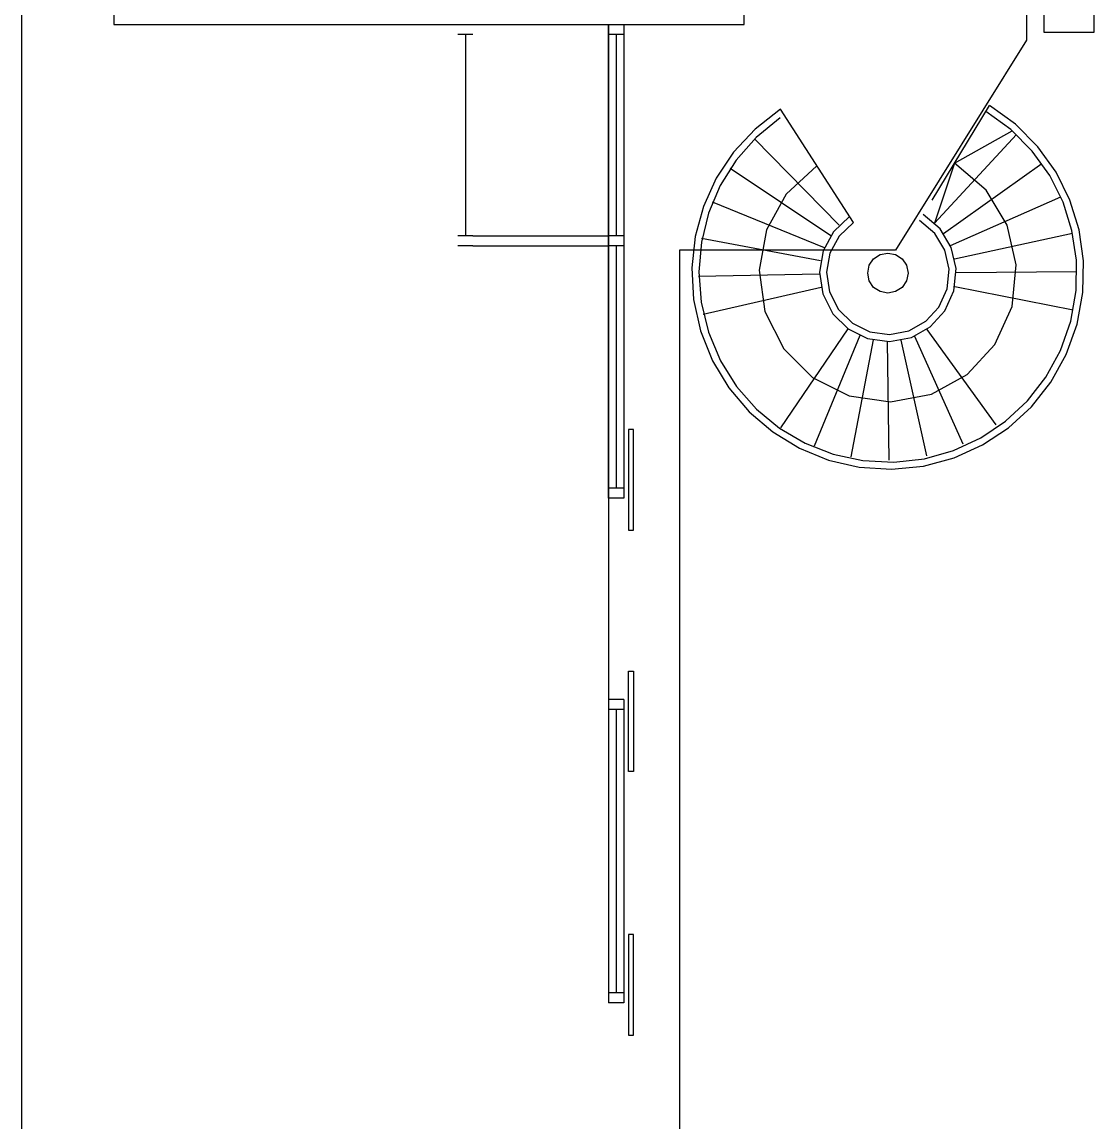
# Model space of a CAD drawing. Header units: metres. Extents: x 2 to 323, y -2 to 254.
# Drawn here: x 66.88 to 77.55, y 71.52 to 82.46 of the extents above; entities that cross this region are included whole.
import ezdxf

# ---------------------------------------------------------------- set-up
doc = ezdxf.new("R2010")
doc.units = ezdxf.units.M
doc.layers.add('REFERENCIA', color=7, linetype='Continuous')

msp = doc.modelspace()

# ---------------------------------------------------------------- linework, layer by layer
at = {"layer": 'REFERENCIA'}
for p, q in [((66.883, 45.561), (66.883, 119.575)), ((67.796, 82.586), (67.796, 82.436)), ((67.796, 82.586), (67.796, 82.436)), ((74.066, 82.436), (74.066, 82.586)), ((74.066, 82.436), (74.066, 82.586)), ((67.796, 82.436), (74.066, 82.436)), ((67.796, 82.436), (74.066, 82.436)), ((72.718, 82.436), (72.718, 80.236)), ((72.718, 82.436), (72.718, 75.236)), ((72.718, 77.726), (72.718, 82.436)), ((72.718, 82.436), (72.718, 80.236)), ((72.718, 82.436), (72.718, 75.236)), ((72.718, 77.726), (72.718, 82.436)), ((72.868, 82.436), (72.868, 80.236)), ((72.868, 82.436), (72.868, 79.236)), ((72.868, 82.436), (72.868, 80.236)), ((72.868, 82.436), (72.868, 79.236)), ((71.368, 82.336), (71.218, 82.336)), ((71.368, 82.336), (71.218, 82.336)), ((71.293, 82.336), (71.293, 80.336)), ((71.293, 82.336), (71.293, 80.336)), ((72.868, 82.336), (72.718, 82.336)), ((72.868, 82.336), (72.718, 82.336)), ((72.868, 82.336), (72.718, 82.336)), ((72.868, 82.336), (72.718, 82.336)), ((72.793, 82.336), (72.793, 80.336)), ((72.793, 82.336), (72.793, 80.336)), ((72.793, 82.336), (72.793, 80.336)), ((72.793, 82.336), (72.793, 80.336)), ((75.153, 80.469), (74.427, 81.595)), ((75.153, 80.469), (74.427, 81.595)), ((75.936, 80.691), (76.505, 81.632)), ((75.936, 80.691), (76.505, 81.632)), ((76.158, 81.059), (76.733, 81.379)), ((76.158, 81.059), (76.733, 81.379)), ((75.011, 80.441), (74.17, 81.298)), ((75.011, 80.441), (74.17, 81.298)), ((75.958, 80.462), (76.774, 81.342)), ((75.958, 80.462), (76.774, 81.342)), ((76.158, 81.059), (75.958, 80.462)), ((76.158, 81.059), (75.958, 80.462)), ((76.049, 80.359), (77.026, 81.055)), ((76.049, 80.359), (77.026, 81.055)), ((74.927, 80.336), (73.928, 81.006)), ((74.927, 80.336), (73.928, 81.006)), ((76.118, 80.239), (77.215, 80.723)), ((76.118, 80.239), (77.215, 80.723)), ((74.864, 80.217), (73.75, 80.671)), ((74.864, 80.217), (73.75, 80.671)), ((71.368, 80.336), (71.218, 80.336)), ((71.368, 80.336), (71.218, 80.336)), ((71.368, 80.336), (72.718, 80.336)), ((71.368, 80.336), (72.718, 80.336)), ((72.868, 80.336), (72.718, 80.336)), ((72.868, 80.336), (72.718, 80.336)), ((72.868, 80.336), (72.718, 80.336)), ((72.868, 80.336), (72.718, 80.336)), ((72.868, 80.336), (72.718, 80.336)), ((72.868, 80.336), (72.718, 80.336)), ((72.868, 80.336), (72.718, 80.336)), ((72.868, 80.336), (72.718, 80.336)), ((74.827, 80.088), (73.643, 80.308)), ((74.827, 80.088), (73.643, 80.308)), ((76.16, 80.107), (77.333, 80.36)), ((76.16, 80.107), (77.333, 80.36)), ((71.368, 80.236), (71.218, 80.236)), ((71.368, 80.236), (71.218, 80.236)), ((71.368, 80.236), (72.718, 80.236)), ((71.368, 80.236), (72.718, 80.236)), ((72.868, 80.236), (72.718, 80.236)), ((72.868, 80.236), (72.718, 80.236)), ((72.868, 80.236), (72.718, 80.236)), ((72.868, 80.236), (72.718, 80.236)), ((72.868, 80.236), (72.718, 80.236)), ((72.868, 80.236), (72.718, 80.236)), ((72.868, 80.236), (72.718, 80.236)), ((72.868, 80.236), (72.718, 80.236)), ((72.793, 80.236), (72.793, 79.336)), ((72.793, 80.236), (72.793, 79.336)), ((74.816, 79.954), (73.612, 79.93)), ((74.816, 79.954), (73.612, 79.93)), ((76.176, 79.97), (77.376, 79.98)), ((76.176, 79.97), (77.376, 79.98)), ((74.831, 79.821), (73.658, 79.554)), ((74.831, 79.821), (73.658, 79.554)), ((76.163, 79.832), (77.34, 79.6)), ((76.163, 79.832), (77.34, 79.6)), ((72.793, 79.626), (72.793, 77.826)), ((72.793, 79.626), (72.793, 77.826)), ((72.868, 79.726), (72.868, 77.726)), ((72.868, 79.726), (72.868, 77.726)), ((75.099, 79.411), (74.429, 78.425)), ((75.099, 79.411), (74.429, 78.425)), ((75.883, 79.405), (76.568, 78.455)), ((75.883, 79.405), (76.568, 78.455)), ((75.218, 79.343), (74.763, 78.245)), ((75.218, 79.343), (74.763, 78.245)), ((75.349, 79.3), (75.126, 78.136)), ((75.349, 79.3), (75.126, 78.136)), ((75.625, 79.296), (75.88, 78.147)), ((75.625, 79.296), (75.88, 78.147)), ((75.76, 79.337), (76.24, 78.266)), ((75.76, 79.337), (76.24, 78.266)), ((75.487, 79.284), (75.504, 78.103)), ((75.487, 79.284), (75.504, 78.103)), ((72.868, 77.826), (72.718, 77.826)), ((72.868, 77.826), (72.718, 77.826)), ((72.868, 77.726), (72.718, 77.726)), ((72.868, 77.726), (72.718, 77.726)), ((72.718, 75.726), (72.718, 72.708)), ((72.868, 75.726), (72.718, 75.726)), ((72.718, 75.726), (72.718, 72.708)), ((72.868, 75.726), (72.718, 75.726)), ((72.868, 75.726), (72.868, 72.708)), ((72.868, 75.726), (72.868, 72.708)), ((72.868, 75.626), (72.718, 75.626)), ((72.868, 75.626), (72.718, 75.626)), ((72.793, 75.626), (72.793, 72.808)), ((72.793, 75.626), (72.793, 72.808)), ((72.868, 72.808), (72.718, 72.808)), ((72.868, 72.808), (72.718, 72.808)), ((72.868, 72.708), (72.718, 72.708)), ((72.868, 72.708), (72.718, 72.708))]:
    msp.add_line(p, q, dxfattribs=at)
for points in [[(76.874, 127.131), (76.874, 82.281), (75.572, 80.191), (73.424, 80.191), (73.424, 67.661), (76.824, 67.661), (76.824, 37.361)], [(74.427, 81.595), (74.174, 81.397), (73.96, 81.166), (73.789, 80.907), (73.661, 80.625), (73.58, 80.327), (73.546, 80.017), (73.563, 79.703), (73.632, 79.389), (73.752, 79.091), (73.915, 78.822), (74.116, 78.585), (74.352, 78.385), (74.616, 78.224), (74.904, 78.106), (75.21, 78.035), (75.531, 78.014), (75.85, 78.046), (76.154, 78.128), (76.437, 78.256), (76.696, 78.427), (76.924, 78.636), (77.117, 78.88), (77.27, 79.155), (77.379, 79.457), (77.436, 79.773), (77.442, 80.087), (77.397, 80.395), (77.305, 80.691), (77.168, 80.968), (76.987, 81.221), (76.765, 81.444), (76.505, 81.632)], [(74.427, 81.595), (74.174, 81.397), (73.96, 81.166), (73.789, 80.907), (73.661, 80.625), (73.58, 80.327), (73.546, 80.017), (73.563, 79.703), (73.632, 79.389), (73.752, 79.091), (73.915, 78.822), (74.116, 78.585), (74.352, 78.385), (74.616, 78.224), (74.904, 78.106), (75.21, 78.035), (75.531, 78.014), (75.85, 78.046), (76.154, 78.128), (76.437, 78.256), (76.696, 78.427), (76.924, 78.636), (77.117, 78.88), (77.27, 79.155), (77.379, 79.457), (77.436, 79.773), (77.442, 80.087), (77.397, 80.395), (77.305, 80.691), (77.168, 80.968), (76.987, 81.221), (76.765, 81.444), (76.505, 81.632)], [(74.425, 81.509), (74.187, 81.314), (73.988, 81.087), (73.829, 80.834), (73.713, 80.561), (73.641, 80.273), (73.615, 79.976), (73.638, 79.675), (73.71, 79.376), (73.83, 79.092), (73.991, 78.836), (74.188, 78.613), (74.417, 78.424), (74.673, 78.273), (74.951, 78.164), (75.246, 78.1), (75.554, 78.085), (75.86, 78.119), (76.15, 78.201), (76.421, 78.327), (76.667, 78.493), (76.884, 78.696), (77.067, 78.931), (77.212, 79.196), (77.314, 79.487), (77.368, 79.79), (77.371, 80.092), (77.327, 80.387), (77.238, 80.67), (77.105, 80.935), (76.931, 81.178), (76.718, 81.392), (76.469, 81.572)], [(74.425, 81.509), (74.187, 81.314), (73.988, 81.087), (73.829, 80.834), (73.713, 80.561), (73.641, 80.273), (73.615, 79.976), (73.638, 79.675), (73.71, 79.376), (73.83, 79.092), (73.991, 78.836), (74.188, 78.613), (74.417, 78.424), (74.673, 78.273), (74.951, 78.164), (75.246, 78.1), (75.554, 78.085), (75.86, 78.119), (76.15, 78.201), (76.421, 78.327), (76.667, 78.493), (76.884, 78.696), (77.067, 78.931), (77.212, 79.196), (77.314, 79.487), (77.368, 79.79), (77.371, 80.092), (77.327, 80.387), (77.238, 80.67), (77.105, 80.935), (76.931, 81.178), (76.718, 81.392), (76.469, 81.572)], [(74.79, 81.032), (74.485, 80.75), (74.29, 80.394), (74.216, 79.995), (74.273, 79.583), (74.46, 79.212), (74.747, 78.925), (75.11, 78.743), (75.521, 78.684), (75.93, 78.76), (76.285, 78.956), (76.561, 79.253), (76.732, 79.632), (76.773, 80.046), (76.683, 80.441), (76.474, 80.789), (76.158, 81.059)], [(74.79, 81.032), (74.485, 80.75), (74.29, 80.394), (74.216, 79.995), (74.273, 79.583), (74.46, 79.212), (74.747, 78.925), (75.11, 78.743), (75.521, 78.684), (75.93, 78.76), (76.285, 78.956), (76.561, 79.253), (76.732, 79.632), (76.773, 80.046), (76.683, 80.441), (76.474, 80.789), (76.158, 81.059)], [(75.115, 80.528), (74.955, 80.376), (74.853, 80.187), (74.816, 79.975), (74.848, 79.757), (74.948, 79.561), (75.101, 79.41), (75.294, 79.314), (75.512, 79.284), (75.729, 79.325), (75.917, 79.43), (76.062, 79.588), (76.153, 79.789), (76.174, 80.009), (76.126, 80.218), (76.015, 80.403), (75.848, 80.546)], [(75.115, 80.528), (74.955, 80.376), (74.853, 80.187), (74.816, 79.975), (74.848, 79.757), (74.948, 79.561), (75.101, 79.41), (75.294, 79.314), (75.512, 79.284), (75.729, 79.325), (75.917, 79.43), (76.062, 79.588), (76.153, 79.789), (76.174, 80.009), (76.126, 80.218), (76.015, 80.403), (75.848, 80.546)], [(75.153, 80.469), (75.01, 80.333), (74.919, 80.163), (74.886, 79.973), (74.915, 79.777), (75.005, 79.601), (75.143, 79.466), (75.316, 79.381), (75.511, 79.354), (75.705, 79.391), (75.874, 79.485), (76.004, 79.627), (76.085, 79.808), (76.104, 80.004), (76.061, 80.192), (75.962, 80.357), (75.811, 80.486)], [(75.153, 80.469), (75.01, 80.333), (74.919, 80.163), (74.886, 79.973), (74.915, 79.777), (75.005, 79.601), (75.143, 79.466), (75.316, 79.381), (75.511, 79.354), (75.705, 79.391), (75.874, 79.485), (76.004, 79.627), (76.085, 79.808), (76.104, 80.004), (76.061, 80.192), (75.962, 80.357), (75.811, 80.486)]]:
    msp.add_lwpolyline(points, dxfattribs=at)
for points in [[(77.046, 82.361), (77.546, 82.361), (77.546, 82.761), (77.046, 82.761), (77.046, 82.361)], [(77.046, 82.361), (77.546, 82.361), (77.546, 82.761), (77.046, 82.761), (77.046, 82.361)], [(77.046, 82.361), (77.546, 82.361), (77.546, 82.761), (77.046, 82.761), (77.046, 82.361)], [(77.046, 82.361), (77.546, 82.361), (77.546, 82.761), (77.046, 82.761), (77.046, 82.361)], [(75.696, 79.964), (75.68, 79.886), (75.637, 79.822), (75.573, 79.78), (75.496, 79.764), (75.418, 79.78), (75.354, 79.822), (75.311, 79.886), (75.296, 79.964), (75.311, 80.042), (75.354, 80.105), (75.418, 80.148), (75.496, 80.164), (75.573, 80.148), (75.637, 80.105), (75.68, 80.042), (75.696, 79.964)], [(75.696, 79.964), (75.68, 79.886), (75.637, 79.822), (75.573, 79.78), (75.496, 79.764), (75.418, 79.78), (75.354, 79.822), (75.311, 79.886), (75.296, 79.964), (75.311, 80.042), (75.354, 80.105), (75.418, 80.148), (75.496, 80.164), (75.573, 80.148), (75.637, 80.105), (75.68, 80.042), (75.696, 79.964)], [(75.696, 79.964), (75.68, 79.886), (75.637, 79.822), (75.573, 79.78), (75.496, 79.764), (75.418, 79.78), (75.354, 79.822), (75.311, 79.886), (75.296, 79.964), (75.311, 80.042), (75.354, 80.105), (75.418, 80.148), (75.496, 80.164), (75.573, 80.148), (75.637, 80.105), (75.68, 80.042), (75.696, 79.964)], [(75.696, 79.964), (75.68, 79.886), (75.637, 79.822), (75.573, 79.78), (75.496, 79.764), (75.418, 79.78), (75.354, 79.822), (75.311, 79.886), (75.296, 79.964), (75.311, 80.042), (75.354, 80.105), (75.418, 80.148), (75.496, 80.164), (75.573, 80.148), (75.637, 80.105), (75.68, 80.042), (75.696, 79.964)], [(72.917, 77.408), (72.967, 77.408), (72.967, 78.408), (72.917, 78.408), (72.917, 77.408)], [(72.917, 77.408), (72.967, 77.408), (72.967, 78.408), (72.917, 78.408), (72.917, 77.408)], [(72.917, 76.008), (72.967, 76.008), (72.967, 75.008), (72.917, 75.008), (72.917, 76.008)], [(72.917, 76.008), (72.967, 76.008), (72.967, 75.008), (72.917, 75.008), (72.917, 76.008)], [(72.917, 72.389), (72.967, 72.389), (72.967, 73.389), (72.917, 73.389), (72.917, 72.389)], [(72.917, 72.389), (72.967, 72.389), (72.967, 73.389), (72.917, 73.389), (72.917, 72.389)]]:
    msp.add_lwpolyline(points, close=True, dxfattribs=at)

doc.saveas('drawing.dxf')
